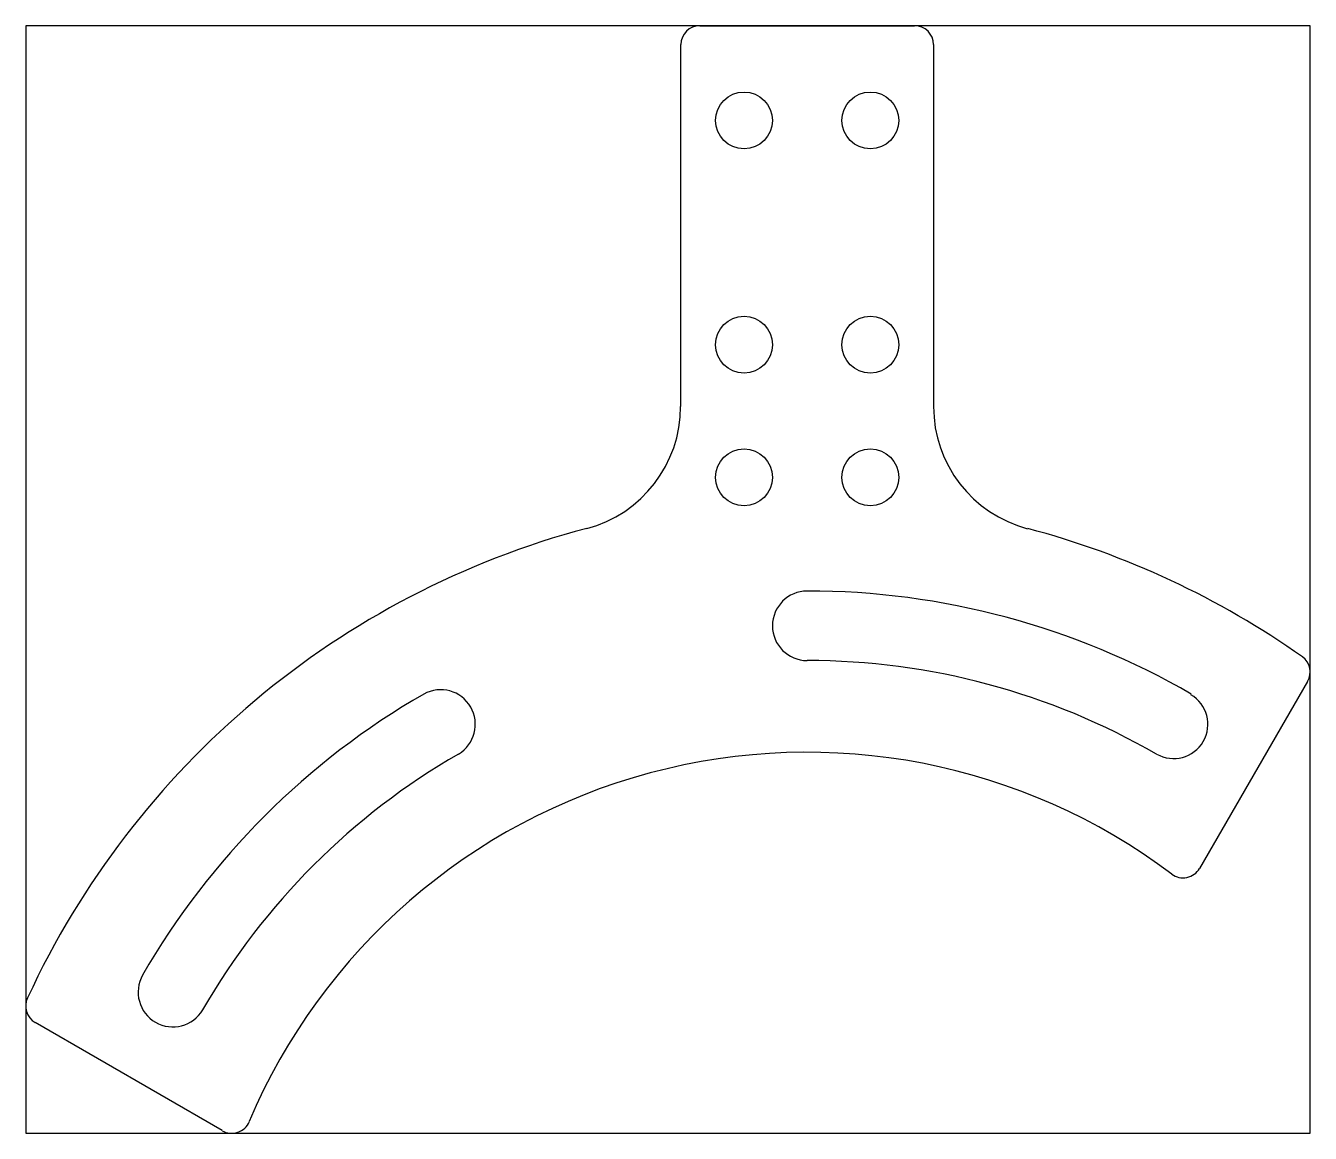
# Model space of a CAD drawing. Header units: metres. Extents: x 0 to 203, y 0 to 175.
import ezdxf

# ---------------------------------------------------------------- set-up
doc = ezdxf.new("R2010")
doc.units = ezdxf.units.M

msp = doc.modelspace()

# ---------------------------------------------------------------- linework, layer by layer
at = {"layer": 'AUXI-DATA', "color": 1, "linetype": 'CONTINUOUS'}
for p, q in [((203.33267, 175.25729), (0, 175.25729)), ((0, 175.25729), (0, 0)), ((203.33267, 0), (203.33267, 175.25729)), ((0, 0), (203.33267, 0))]:
    msp.add_line(p, q, dxfattribs=at)
at = {"layer": 'CUT01', "color": 1, "linetype": 'CONTINUOUS'}
for p, q in [((106.7, 175.3), (140.7, 175.3)), ((103.7, 115), (103.7, 172.3)), ((143.7, 172.3), (143.7, 115)), ((202.9, 71.5), (185.8, 41.9)), ((31.1, 0.4), (1.5, 17.5))]:
    msp.add_line(p, q, dxfattribs=at)
for centre in [(113.7, 160.3), (133.7, 160.3), (113.7, 124.8), (133.7, 124.8), (113.7, 103.8), (133.7, 103.8)]:
    msp.add_circle(centre, 4.5, dxfattribs=at)
for centre, radius, start, end in [((106.7, 172.3), 3, 90, 180), ((140.7, 172.3), 3, 0, 90), ((83.7, 115), 19.96246, 284.802, 360), ((163.7, 115), 20, 180, 255.198), ((123.7, -35.7), 135.97047, 104.874, 155.169), ((123.7, -35.7), 135.95576, 54.791, 75.126), ((123.7, 80.3), 5.5, 90, 270), ((123.7, -35.7), 121.50588, 59.974, 90), ((200.3, 73), 3, -29.982, 53.13), ((123.7, -35.7), 110.5, 59.979, 90), ((123.7, -35.7), 121.45588, 119.985, 150.015), ((65.7, 64.7), 5.47083, 300.784, 479.358), ((181.7, 64.7), 5.42033, 240.124, 419.744), ((123.7, -35.7), 110.47864, 119.976, 150.024), ((123.7, -35.7), 95.9801, 53.047, 156.99), ((183.2, 43.4), 3.00167, 233.13, 330.018), ((23.3, 22.3), 5.50727, 150.642, 329.216), ((3, 20.1), 3.00167, 154.29, 240.018), ((32.6, 3), 3.04631, 240.018, 336.801)]:
    msp.add_arc(centre, radius, start, end, dxfattribs=at)

doc.saveas('drawing.dxf')
